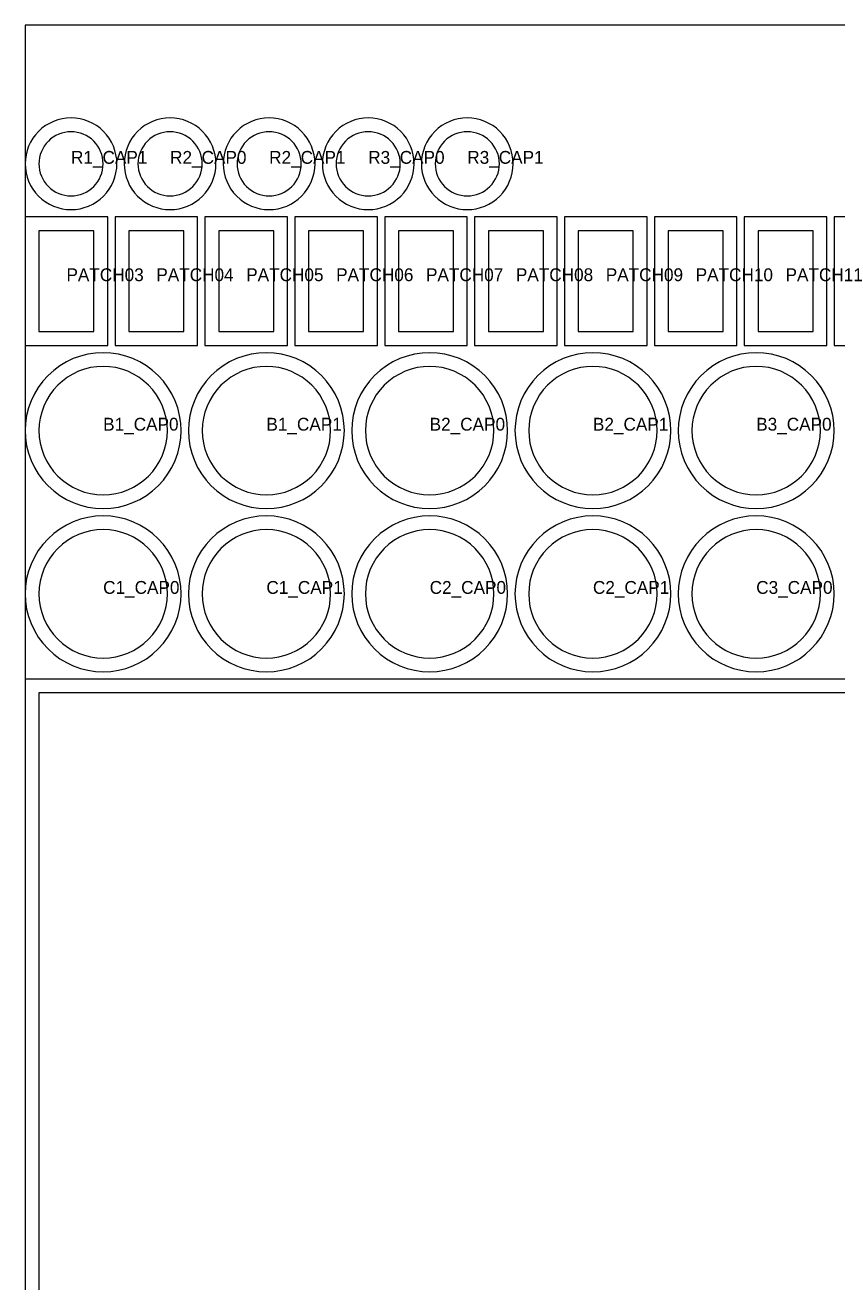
# Model space of a CAD drawing. Header units: millimetres. Extents: x 0 to 8220, y 0 to 2743.
# Drawn here: x 0 to 886, y 1372 to 2743 of the extents above; entities that cross this region are included whole.
import ezdxf

# ---------------------------------------------------------------- set-up
doc = ezdxf.new("R2010")
doc.units = ezdxf.units.MM
for name, color, linetype in [('FABRIC_CUT', 7, 'Continuous'), ('PART_IDS', 7, 'Continuous'), ('SEAM_REFERENCE', 7, 'Continuous'), ('STOCK_DO_NOT_CUT', 7, 'Continuous')]:
    doc.layers.add(name, color=color, linetype=linetype)

msp = doc.modelspace()

# ---------------------------------------------------------------- linework, layer by layer
at = {"layer": 'FABRIC_CUT'}
for points in [[(100, 2592), (99.8, 2596.9), (99, 2601.8), (97.8, 2606.5), (96.2, 2611.1), (94.1, 2615.6), (91.6, 2619.8), (88.7, 2623.7), (85.4, 2627.4), (81.7, 2630.7), (77.8, 2633.6), (73.6, 2636.1), (69.1, 2638.2), (64.5, 2639.8), (59.8, 2641), (54.9, 2641.8), (50, 2642), (45.1, 2641.8), (40.2, 2641), (35.5, 2639.8), (30.9, 2638.2), (26.4, 2636.1), (22.2, 2633.6), (18.3, 2630.7), (14.6, 2627.4), (11.3, 2623.7), (8.4, 2619.8), (5.9, 2615.6), (3.8, 2611.1), (2.2, 2606.5), (1, 2601.8), (0.2, 2596.9), (0, 2592), (0.2, 2587.1), (1, 2582.2), (2.2, 2577.5), (3.8, 2572.9), (5.9, 2568.4), (8.4, 2564.2), (11.3, 2560.3), (14.6, 2556.6), (18.3, 2553.3), (22.2, 2550.4), (26.4, 2547.9), (30.9, 2545.8), (35.5, 2544.2), (40.2, 2543), (45.1, 2542.2), (50, 2542), (54.9, 2542.2), (59.8, 2543), (64.5, 2544.2), (69.1, 2545.8), (73.6, 2547.9), (77.8, 2550.4), (81.7, 2553.3), (85.4, 2556.6), (88.7, 2560.3), (91.6, 2564.2), (94.1, 2568.4), (96.2, 2572.9), (97.8, 2577.5), (99, 2582.2), (99.8, 2587.1)], [(208, 2592), (207.8, 2596.9), (207, 2601.8), (205.8, 2606.5), (204.2, 2611.1), (202.1, 2615.6), (199.6, 2619.8), (196.7, 2623.7), (193.4, 2627.4), (189.7, 2630.7), (185.8, 2633.6), (181.6, 2636.1), (177.1, 2638.2), (172.5, 2639.8), (167.8, 2641), (162.9, 2641.8), (158, 2642), (153.1, 2641.8), (148.2, 2641), (143.5, 2639.8), (138.9, 2638.2), (134.4, 2636.1), (130.2, 2633.6), (126.3, 2630.7), (122.6, 2627.4), (119.3, 2623.7), (116.4, 2619.8), (113.9, 2615.6), (111.8, 2611.1), (110.2, 2606.5), (109, 2601.8), (108.2, 2596.9), (108, 2592), (108.2, 2587.1), (109, 2582.2), (110.2, 2577.5), (111.8, 2572.9), (113.9, 2568.4), (116.4, 2564.2), (119.3, 2560.3), (122.6, 2556.6), (126.3, 2553.3), (130.2, 2550.4), (134.4, 2547.9), (138.9, 2545.8), (143.5, 2544.2), (148.2, 2543), (153.1, 2542.2), (158, 2542), (162.9, 2542.2), (167.8, 2543), (172.5, 2544.2), (177.1, 2545.8), (181.6, 2547.9), (185.8, 2550.4), (189.7, 2553.3), (193.4, 2556.6), (196.7, 2560.3), (199.6, 2564.2), (202.1, 2568.4), (204.2, 2572.9), (205.8, 2577.5), (207, 2582.2), (207.8, 2587.1)], [(316, 2592), (315.8, 2596.9), (315, 2601.8), (313.8, 2606.5), (312.2, 2611.1), (310.1, 2615.6), (307.6, 2619.8), (304.7, 2623.7), (301.4, 2627.4), (297.7, 2630.7), (293.8, 2633.6), (289.6, 2636.1), (285.1, 2638.2), (280.5, 2639.8), (275.8, 2641), (270.9, 2641.8), (266, 2642), (261.1, 2641.8), (256.2, 2641), (251.5, 2639.8), (246.9, 2638.2), (242.4, 2636.1), (238.2, 2633.6), (234.3, 2630.7), (230.6, 2627.4), (227.3, 2623.7), (224.4, 2619.8), (221.9, 2615.6), (219.8, 2611.1), (218.2, 2606.5), (217, 2601.8), (216.2, 2596.9), (216, 2592), (216.2, 2587.1), (217, 2582.2), (218.2, 2577.5), (219.8, 2572.9), (221.9, 2568.4), (224.4, 2564.2), (227.3, 2560.3), (230.6, 2556.6), (234.3, 2553.3), (238.2, 2550.4), (242.4, 2547.9), (246.9, 2545.8), (251.5, 2544.2), (256.2, 2543), (261.1, 2542.2), (266, 2542), (270.9, 2542.2), (275.8, 2543), (280.5, 2544.2), (285.1, 2545.8), (289.6, 2547.9), (293.8, 2550.4), (297.7, 2553.3), (301.4, 2556.6), (304.7, 2560.3), (307.6, 2564.2), (310.1, 2568.4), (312.2, 2572.9), (313.8, 2577.5), (315, 2582.2), (315.8, 2587.1)], [(424, 2592), (423.8, 2596.9), (423, 2601.8), (421.8, 2606.5), (420.2, 2611.1), (418.1, 2615.6), (415.6, 2619.8), (412.7, 2623.7), (409.4, 2627.4), (405.7, 2630.7), (401.8, 2633.6), (397.6, 2636.1), (393.1, 2638.2), (388.5, 2639.8), (383.8, 2641), (378.9, 2641.8), (374, 2642), (369.1, 2641.8), (364.2, 2641), (359.5, 2639.8), (354.9, 2638.2), (350.4, 2636.1), (346.2, 2633.6), (342.3, 2630.7), (338.6, 2627.4), (335.3, 2623.7), (332.4, 2619.8), (329.9, 2615.6), (327.8, 2611.1), (326.2, 2606.5), (325, 2601.8), (324.2, 2596.9), (324, 2592), (324.2, 2587.1), (325, 2582.2), (326.2, 2577.5), (327.8, 2572.9), (329.9, 2568.4), (332.4, 2564.2), (335.3, 2560.3), (338.6, 2556.6), (342.3, 2553.3), (346.2, 2550.4), (350.4, 2547.9), (354.9, 2545.8), (359.5, 2544.2), (364.2, 2543), (369.1, 2542.2), (374, 2542), (378.9, 2542.2), (383.8, 2543), (388.5, 2544.2), (393.1, 2545.8), (397.6, 2547.9), (401.8, 2550.4), (405.7, 2553.3), (409.4, 2556.6), (412.7, 2560.3), (415.6, 2564.2), (418.1, 2568.4), (420.2, 2572.9), (421.8, 2577.5), (423, 2582.2), (423.8, 2587.1)], [(532, 2592), (531.8, 2596.9), (531, 2601.8), (529.8, 2606.5), (528.2, 2611.1), (526.1, 2615.6), (523.6, 2619.8), (520.7, 2623.7), (517.4, 2627.4), (513.7, 2630.7), (509.8, 2633.6), (505.6, 2636.1), (501.1, 2638.2), (496.5, 2639.8), (491.8, 2641), (486.9, 2641.8), (482, 2642), (477.1, 2641.8), (472.2, 2641), (467.5, 2639.8), (462.9, 2638.2), (458.4, 2636.1), (454.2, 2633.6), (450.3, 2630.7), (446.6, 2627.4), (443.3, 2623.7), (440.4, 2619.8), (437.9, 2615.6), (435.8, 2611.1), (434.2, 2606.5), (433, 2601.8), (432.2, 2596.9), (432, 2592), (432.2, 2587.1), (433, 2582.2), (434.2, 2577.5), (435.8, 2572.9), (437.9, 2568.4), (440.4, 2564.2), (443.3, 2560.3), (446.6, 2556.6), (450.3, 2553.3), (454.2, 2550.4), (458.4, 2547.9), (462.9, 2545.8), (467.5, 2544.2), (472.2, 2543), (477.1, 2542.2), (482, 2542), (486.9, 2542.2), (491.8, 2543), (496.5, 2544.2), (501.1, 2545.8), (505.6, 2547.9), (509.8, 2550.4), (513.7, 2553.3), (517.4, 2556.6), (520.7, 2560.3), (523.6, 2564.2), (526.1, 2568.4), (528.2, 2572.9), (529.8, 2577.5), (531, 2582.2), (531.8, 2587.1)], [(0, 2394), (90, 2394), (90, 2534), (0, 2534)], [(98, 2394), (188, 2394), (188, 2534), (98, 2534)], [(196, 2394), (286, 2394), (286, 2534), (196, 2534)], [(294, 2394), (384, 2394), (384, 2534), (294, 2534)], [(392, 2394), (482, 2394), (482, 2534), (392, 2534)], [(490, 2394), (580, 2394), (580, 2534), (490, 2534)], [(588, 2394), (678, 2394), (678, 2534), (588, 2534)], [(686, 2394), (776, 2394), (776, 2534), (686, 2534)], [(784, 2394), (874, 2394), (874, 2534), (784, 2534)], [(882, 2394), (972, 2394), (972, 2534), (882, 2534)], [(170, 2301), (169.6, 2309.3), (168.4, 2317.6), (166.3, 2325.7), (163.5, 2333.5), (160, 2341.1), (155.7, 2348.2), (150.7, 2354.9), (145.1, 2361.1), (138.9, 2366.7), (132.2, 2371.7), (125.1, 2376), (117.5, 2379.5), (109.7, 2382.3), (101.6, 2384.4), (93.3, 2385.6), (85, 2386), (76.7, 2385.6), (68.4, 2384.4), (60.3, 2382.3), (52.5, 2379.5), (44.9, 2376), (37.8, 2371.7), (31.1, 2366.7), (24.9, 2361.1), (19.3, 2354.9), (14.3, 2348.2), (10, 2341.1), (6.5, 2333.5), (3.7, 2325.7), (1.6, 2317.6), (0.4, 2309.3), (0, 2301), (0.4, 2292.7), (1.6, 2284.4), (3.7, 2276.3), (6.5, 2268.5), (10, 2260.9), (14.3, 2253.8), (19.3, 2247.1), (24.9, 2240.9), (31.1, 2235.3), (37.8, 2230.3), (44.9, 2226), (52.5, 2222.5), (60.3, 2219.7), (68.4, 2217.6), (76.7, 2216.4), (85, 2216), (93.3, 2216.4), (101.6, 2217.6), (109.7, 2219.7), (117.5, 2222.5), (125.1, 2226), (132.2, 2230.3), (138.9, 2235.3), (145.1, 2240.9), (150.7, 2247.1), (155.7, 2253.8), (160, 2260.9), (163.5, 2268.5), (166.3, 2276.3), (168.4, 2284.4), (169.6, 2292.7)], [(348, 2301), (347.6, 2309.3), (346.4, 2317.6), (344.3, 2325.7), (341.5, 2333.5), (338, 2341.1), (333.7, 2348.2), (328.7, 2354.9), (323.1, 2361.1), (316.9, 2366.7), (310.2, 2371.7), (303.1, 2376), (295.5, 2379.5), (287.7, 2382.3), (279.6, 2384.4), (271.3, 2385.6), (263, 2386), (254.7, 2385.6), (246.4, 2384.4), (238.3, 2382.3), (230.5, 2379.5), (222.9, 2376), (215.8, 2371.7), (209.1, 2366.7), (202.9, 2361.1), (197.3, 2354.9), (192.3, 2348.2), (188, 2341.1), (184.5, 2333.5), (181.7, 2325.7), (179.6, 2317.6), (178.4, 2309.3), (178, 2301), (178.4, 2292.7), (179.6, 2284.4), (181.7, 2276.3), (184.5, 2268.5), (188, 2260.9), (192.3, 2253.8), (197.3, 2247.1), (202.9, 2240.9), (209.1, 2235.3), (215.8, 2230.3), (222.9, 2226), (230.5, 2222.5), (238.3, 2219.7), (246.4, 2217.6), (254.7, 2216.4), (263, 2216), (271.3, 2216.4), (279.6, 2217.6), (287.7, 2219.7), (295.5, 2222.5), (303.1, 2226), (310.2, 2230.3), (316.9, 2235.3), (323.1, 2240.9), (328.7, 2247.1), (333.7, 2253.8), (338, 2260.9), (341.5, 2268.5), (344.3, 2276.3), (346.4, 2284.4), (347.6, 2292.7)], [(526, 2301), (525.6, 2309.3), (524.4, 2317.6), (522.3, 2325.7), (519.5, 2333.5), (516, 2341.1), (511.7, 2348.2), (506.7, 2354.9), (501.1, 2361.1), (494.9, 2366.7), (488.2, 2371.7), (481.1, 2376), (473.5, 2379.5), (465.7, 2382.3), (457.6, 2384.4), (449.3, 2385.6), (441, 2386), (432.7, 2385.6), (424.4, 2384.4), (416.3, 2382.3), (408.5, 2379.5), (400.9, 2376), (393.8, 2371.7), (387.1, 2366.7), (380.9, 2361.1), (375.3, 2354.9), (370.3, 2348.2), (366, 2341.1), (362.5, 2333.5), (359.7, 2325.7), (357.6, 2317.6), (356.4, 2309.3), (356, 2301), (356.4, 2292.7), (357.6, 2284.4), (359.7, 2276.3), (362.5, 2268.5), (366, 2260.9), (370.3, 2253.8), (375.3, 2247.1), (380.9, 2240.9), (387.1, 2235.3), (393.8, 2230.3), (400.9, 2226), (408.5, 2222.5), (416.3, 2219.7), (424.4, 2217.6), (432.7, 2216.4), (441, 2216), (449.3, 2216.4), (457.6, 2217.6), (465.7, 2219.7), (473.5, 2222.5), (481.1, 2226), (488.2, 2230.3), (494.9, 2235.3), (501.1, 2240.9), (506.7, 2247.1), (511.7, 2253.8), (516, 2260.9), (519.5, 2268.5), (522.3, 2276.3), (524.4, 2284.4), (525.6, 2292.7)], [(704, 2301), (703.6, 2309.3), (702.4, 2317.6), (700.3, 2325.7), (697.5, 2333.5), (694, 2341.1), (689.7, 2348.2), (684.7, 2354.9), (679.1, 2361.1), (672.9, 2366.7), (666.2, 2371.7), (659.1, 2376), (651.5, 2379.5), (643.7, 2382.3), (635.6, 2384.4), (627.3, 2385.6), (619, 2386), (610.7, 2385.6), (602.4, 2384.4), (594.3, 2382.3), (586.5, 2379.5), (578.9, 2376), (571.8, 2371.7), (565.1, 2366.7), (558.9, 2361.1), (553.3, 2354.9), (548.3, 2348.2), (544, 2341.1), (540.5, 2333.5), (537.7, 2325.7), (535.6, 2317.6), (534.4, 2309.3), (534, 2301), (534.4, 2292.7), (535.6, 2284.4), (537.7, 2276.3), (540.5, 2268.5), (544, 2260.9), (548.3, 2253.8), (553.3, 2247.1), (558.9, 2240.9), (565.1, 2235.3), (571.8, 2230.3), (578.9, 2226), (586.5, 2222.5), (594.3, 2219.7), (602.4, 2217.6), (610.7, 2216.4), (619, 2216), (627.3, 2216.4), (635.6, 2217.6), (643.7, 2219.7), (651.5, 2222.5), (659.1, 2226), (666.2, 2230.3), (672.9, 2235.3), (679.1, 2240.9), (684.7, 2247.1), (689.7, 2253.8), (694, 2260.9), (697.5, 2268.5), (700.3, 2276.3), (702.4, 2284.4), (703.6, 2292.7)], [(882, 2301), (881.6, 2309.3), (880.4, 2317.6), (878.3, 2325.7), (875.5, 2333.5), (872, 2341.1), (867.7, 2348.2), (862.7, 2354.9), (857.1, 2361.1), (850.9, 2366.7), (844.2, 2371.7), (837.1, 2376), (829.5, 2379.5), (821.7, 2382.3), (813.6, 2384.4), (805.3, 2385.6), (797, 2386), (788.7, 2385.6), (780.4, 2384.4), (772.3, 2382.3), (764.5, 2379.5), (756.9, 2376), (749.8, 2371.7), (743.1, 2366.7), (736.9, 2361.1), (731.3, 2354.9), (726.3, 2348.2), (722, 2341.1), (718.5, 2333.5), (715.7, 2325.7), (713.6, 2317.6), (712.4, 2309.3), (712, 2301), (712.4, 2292.7), (713.6, 2284.4), (715.7, 2276.3), (718.5, 2268.5), (722, 2260.9), (726.3, 2253.8), (731.3, 2247.1), (736.9, 2240.9), (743.1, 2235.3), (749.8, 2230.3), (756.9, 2226), (764.5, 2222.5), (772.3, 2219.7), (780.4, 2217.6), (788.7, 2216.4), (797, 2216), (805.3, 2216.4), (813.6, 2217.6), (821.7, 2219.7), (829.5, 2222.5), (837.1, 2226), (844.2, 2230.3), (850.9, 2235.3), (857.1, 2240.9), (862.7, 2247.1), (867.7, 2253.8), (872, 2260.9), (875.5, 2268.5), (878.3, 2276.3), (880.4, 2284.4), (881.6, 2292.7)], [(170, 2123), (169.6, 2131.3), (168.4, 2139.6), (166.3, 2147.7), (163.5, 2155.5), (160, 2163.1), (155.7, 2170.2), (150.7, 2176.9), (145.1, 2183.1), (138.9, 2188.7), (132.2, 2193.7), (125.1, 2198), (117.5, 2201.5), (109.7, 2204.3), (101.6, 2206.4), (93.3, 2207.6), (85, 2208), (76.7, 2207.6), (68.4, 2206.4), (60.3, 2204.3), (52.5, 2201.5), (44.9, 2198), (37.8, 2193.7), (31.1, 2188.7), (24.9, 2183.1), (19.3, 2176.9), (14.3, 2170.2), (10, 2163.1), (6.5, 2155.5), (3.7, 2147.7), (1.6, 2139.6), (0.4, 2131.3), (0, 2123), (0.4, 2114.7), (1.6, 2106.4), (3.7, 2098.3), (6.5, 2090.5), (10, 2082.9), (14.3, 2075.8), (19.3, 2069.1), (24.9, 2062.9), (31.1, 2057.3), (37.8, 2052.3), (44.9, 2048), (52.5, 2044.5), (60.3, 2041.7), (68.4, 2039.6), (76.7, 2038.4), (85, 2038), (93.3, 2038.4), (101.6, 2039.6), (109.7, 2041.7), (117.5, 2044.5), (125.1, 2048), (132.2, 2052.3), (138.9, 2057.3), (145.1, 2062.9), (150.7, 2069.1), (155.7, 2075.8), (160, 2082.9), (163.5, 2090.5), (166.3, 2098.3), (168.4, 2106.4), (169.6, 2114.7)], [(348, 2123), (347.6, 2131.3), (346.4, 2139.6), (344.3, 2147.7), (341.5, 2155.5), (338, 2163.1), (333.7, 2170.2), (328.7, 2176.9), (323.1, 2183.1), (316.9, 2188.7), (310.2, 2193.7), (303.1, 2198), (295.5, 2201.5), (287.7, 2204.3), (279.6, 2206.4), (271.3, 2207.6), (263, 2208), (254.7, 2207.6), (246.4, 2206.4), (238.3, 2204.3), (230.5, 2201.5), (222.9, 2198), (215.8, 2193.7), (209.1, 2188.7), (202.9, 2183.1), (197.3, 2176.9), (192.3, 2170.2), (188, 2163.1), (184.5, 2155.5), (181.7, 2147.7), (179.6, 2139.6), (178.4, 2131.3), (178, 2123), (178.4, 2114.7), (179.6, 2106.4), (181.7, 2098.3), (184.5, 2090.5), (188, 2082.9), (192.3, 2075.8), (197.3, 2069.1), (202.9, 2062.9), (209.1, 2057.3), (215.8, 2052.3), (222.9, 2048), (230.5, 2044.5), (238.3, 2041.7), (246.4, 2039.6), (254.7, 2038.4), (263, 2038), (271.3, 2038.4), (279.6, 2039.6), (287.7, 2041.7), (295.5, 2044.5), (303.1, 2048), (310.2, 2052.3), (316.9, 2057.3), (323.1, 2062.9), (328.7, 2069.1), (333.7, 2075.8), (338, 2082.9), (341.5, 2090.5), (344.3, 2098.3), (346.4, 2106.4), (347.6, 2114.7)], [(526, 2123), (525.6, 2131.3), (524.4, 2139.6), (522.3, 2147.7), (519.5, 2155.5), (516, 2163.1), (511.7, 2170.2), (506.7, 2176.9), (501.1, 2183.1), (494.9, 2188.7), (488.2, 2193.7), (481.1, 2198), (473.5, 2201.5), (465.7, 2204.3), (457.6, 2206.4), (449.3, 2207.6), (441, 2208), (432.7, 2207.6), (424.4, 2206.4), (416.3, 2204.3), (408.5, 2201.5), (400.9, 2198), (393.8, 2193.7), (387.1, 2188.7), (380.9, 2183.1), (375.3, 2176.9), (370.3, 2170.2), (366, 2163.1), (362.5, 2155.5), (359.7, 2147.7), (357.6, 2139.6), (356.4, 2131.3), (356, 2123), (356.4, 2114.7), (357.6, 2106.4), (359.7, 2098.3), (362.5, 2090.5), (366, 2082.9), (370.3, 2075.8), (375.3, 2069.1), (380.9, 2062.9), (387.1, 2057.3), (393.8, 2052.3), (400.9, 2048), (408.5, 2044.5), (416.3, 2041.7), (424.4, 2039.6), (432.7, 2038.4), (441, 2038), (449.3, 2038.4), (457.6, 2039.6), (465.7, 2041.7), (473.5, 2044.5), (481.1, 2048), (488.2, 2052.3), (494.9, 2057.3), (501.1, 2062.9), (506.7, 2069.1), (511.7, 2075.8), (516, 2082.9), (519.5, 2090.5), (522.3, 2098.3), (524.4, 2106.4), (525.6, 2114.7)], [(704, 2123), (703.6, 2131.3), (702.4, 2139.6), (700.3, 2147.7), (697.5, 2155.5), (694, 2163.1), (689.7, 2170.2), (684.7, 2176.9), (679.1, 2183.1), (672.9, 2188.7), (666.2, 2193.7), (659.1, 2198), (651.5, 2201.5), (643.7, 2204.3), (635.6, 2206.4), (627.3, 2207.6), (619, 2208), (610.7, 2207.6), (602.4, 2206.4), (594.3, 2204.3), (586.5, 2201.5), (578.9, 2198), (571.8, 2193.7), (565.1, 2188.7), (558.9, 2183.1), (553.3, 2176.9), (548.3, 2170.2), (544, 2163.1), (540.5, 2155.5), (537.7, 2147.7), (535.6, 2139.6), (534.4, 2131.3), (534, 2123), (534.4, 2114.7), (535.6, 2106.4), (537.7, 2098.3), (540.5, 2090.5), (544, 2082.9), (548.3, 2075.8), (553.3, 2069.1), (558.9, 2062.9), (565.1, 2057.3), (571.8, 2052.3), (578.9, 2048), (586.5, 2044.5), (594.3, 2041.7), (602.4, 2039.6), (610.7, 2038.4), (619, 2038), (627.3, 2038.4), (635.6, 2039.6), (643.7, 2041.7), (651.5, 2044.5), (659.1, 2048), (666.2, 2052.3), (672.9, 2057.3), (679.1, 2062.9), (684.7, 2069.1), (689.7, 2075.8), (694, 2082.9), (697.5, 2090.5), (700.3, 2098.3), (702.4, 2106.4), (703.6, 2114.7)], [(882, 2123), (881.6, 2131.3), (880.4, 2139.6), (878.3, 2147.7), (875.5, 2155.5), (872, 2163.1), (867.7, 2170.2), (862.7, 2176.9), (857.1, 2183.1), (850.9, 2188.7), (844.2, 2193.7), (837.1, 2198), (829.5, 2201.5), (821.7, 2204.3), (813.6, 2206.4), (805.3, 2207.6), (797, 2208), (788.7, 2207.6), (780.4, 2206.4), (772.3, 2204.3), (764.5, 2201.5), (756.9, 2198), (749.8, 2193.7), (743.1, 2188.7), (736.9, 2183.1), (731.3, 2176.9), (726.3, 2170.2), (722, 2163.1), (718.5, 2155.5), (715.7, 2147.7), (713.6, 2139.6), (712.4, 2131.3), (712, 2123), (712.4, 2114.7), (713.6, 2106.4), (715.7, 2098.3), (718.5, 2090.5), (722, 2082.9), (726.3, 2075.8), (731.3, 2069.1), (736.9, 2062.9), (743.1, 2057.3), (749.8, 2052.3), (756.9, 2048), (764.5, 2044.5), (772.3, 2041.7), (780.4, 2039.6), (788.7, 2038.4), (797, 2038), (805.3, 2038.4), (813.6, 2039.6), (821.7, 2041.7), (829.5, 2044.5), (837.1, 2048), (844.2, 2052.3), (850.9, 2057.3), (857.1, 2062.9), (862.7, 2069.1), (867.7, 2075.8), (872, 2082.9), (875.5, 2090.5), (878.3, 2098.3), (880.4, 2106.4), (881.6, 2114.7)], [(0, 0), (1030, 0), (1030, 2030), (0, 2030)]]:
    msp.add_lwpolyline(points, close=True, dxfattribs=at)
at = {"layer": 'SEAM_REFERENCE'}
for points in [[(85, 2592), (84.8, 2595.4), (84.3, 2598.8), (83.5, 2602.2), (82.3, 2605.4), (80.9, 2608.5), (79.1, 2611.4), (77.1, 2614.2), (74.7, 2616.7), (72.2, 2619.1), (69.4, 2621.1), (66.5, 2622.9), (63.4, 2624.3), (60.2, 2625.5), (56.8, 2626.3), (53.4, 2626.8), (50, 2627), (46.6, 2626.8), (43.2, 2626.3), (39.8, 2625.5), (36.6, 2624.3), (33.5, 2622.9), (30.6, 2621.1), (27.8, 2619.1), (25.3, 2616.7), (22.9, 2614.2), (20.9, 2611.4), (19.1, 2608.5), (17.7, 2605.4), (16.5, 2602.2), (15.7, 2598.8), (15.2, 2595.4), (15, 2592), (15.2, 2588.6), (15.7, 2585.2), (16.5, 2581.8), (17.7, 2578.6), (19.1, 2575.5), (20.9, 2572.6), (22.9, 2569.8), (25.3, 2567.3), (27.8, 2564.9), (30.6, 2562.9), (33.5, 2561.1), (36.6, 2559.7), (39.8, 2558.5), (43.2, 2557.7), (46.6, 2557.2), (50, 2557), (53.4, 2557.2), (56.8, 2557.7), (60.2, 2558.5), (63.4, 2559.7), (66.5, 2561.1), (69.4, 2562.9), (72.2, 2564.9), (74.7, 2567.3), (77.1, 2569.8), (79.1, 2572.6), (80.9, 2575.5), (82.3, 2578.6), (83.5, 2581.8), (84.3, 2585.2), (84.8, 2588.6)], [(193, 2592), (192.8, 2595.4), (192.3, 2598.8), (191.5, 2602.2), (190.3, 2605.4), (188.9, 2608.5), (187.1, 2611.4), (185.1, 2614.2), (182.7, 2616.7), (180.2, 2619.1), (177.4, 2621.1), (174.5, 2622.9), (171.4, 2624.3), (168.2, 2625.5), (164.8, 2626.3), (161.4, 2626.8), (158, 2627), (154.6, 2626.8), (151.2, 2626.3), (147.8, 2625.5), (144.6, 2624.3), (141.5, 2622.9), (138.6, 2621.1), (135.8, 2619.1), (133.3, 2616.7), (130.9, 2614.2), (128.9, 2611.4), (127.1, 2608.5), (125.7, 2605.4), (124.5, 2602.2), (123.7, 2598.8), (123.2, 2595.4), (123, 2592), (123.2, 2588.6), (123.7, 2585.2), (124.5, 2581.8), (125.7, 2578.6), (127.1, 2575.5), (128.9, 2572.6), (130.9, 2569.8), (133.3, 2567.3), (135.8, 2564.9), (138.6, 2562.9), (141.5, 2561.1), (144.6, 2559.7), (147.8, 2558.5), (151.2, 2557.7), (154.6, 2557.2), (158, 2557), (161.4, 2557.2), (164.8, 2557.7), (168.2, 2558.5), (171.4, 2559.7), (174.5, 2561.1), (177.4, 2562.9), (180.2, 2564.9), (182.7, 2567.3), (185.1, 2569.8), (187.1, 2572.6), (188.9, 2575.5), (190.3, 2578.6), (191.5, 2581.8), (192.3, 2585.2), (192.8, 2588.6)], [(301, 2592), (300.8, 2595.4), (300.3, 2598.8), (299.5, 2602.2), (298.3, 2605.4), (296.9, 2608.5), (295.1, 2611.4), (293.1, 2614.2), (290.7, 2616.7), (288.2, 2619.1), (285.4, 2621.1), (282.5, 2622.9), (279.4, 2624.3), (276.2, 2625.5), (272.8, 2626.3), (269.4, 2626.8), (266, 2627), (262.6, 2626.8), (259.2, 2626.3), (255.8, 2625.5), (252.6, 2624.3), (249.5, 2622.9), (246.6, 2621.1), (243.8, 2619.1), (241.3, 2616.7), (238.9, 2614.2), (236.9, 2611.4), (235.1, 2608.5), (233.7, 2605.4), (232.5, 2602.2), (231.7, 2598.8), (231.2, 2595.4), (231, 2592), (231.2, 2588.6), (231.7, 2585.2), (232.5, 2581.8), (233.7, 2578.6), (235.1, 2575.5), (236.9, 2572.6), (238.9, 2569.8), (241.3, 2567.3), (243.8, 2564.9), (246.6, 2562.9), (249.5, 2561.1), (252.6, 2559.7), (255.8, 2558.5), (259.2, 2557.7), (262.6, 2557.2), (266, 2557), (269.4, 2557.2), (272.8, 2557.7), (276.2, 2558.5), (279.4, 2559.7), (282.5, 2561.1), (285.4, 2562.9), (288.2, 2564.9), (290.7, 2567.3), (293.1, 2569.8), (295.1, 2572.6), (296.9, 2575.5), (298.3, 2578.6), (299.5, 2581.8), (300.3, 2585.2), (300.8, 2588.6)], [(409, 2592), (408.8, 2595.4), (408.3, 2598.8), (407.5, 2602.2), (406.3, 2605.4), (404.9, 2608.5), (403.1, 2611.4), (401.1, 2614.2), (398.7, 2616.7), (396.2, 2619.1), (393.4, 2621.1), (390.5, 2622.9), (387.4, 2624.3), (384.2, 2625.5), (380.8, 2626.3), (377.4, 2626.8), (374, 2627), (370.6, 2626.8), (367.2, 2626.3), (363.8, 2625.5), (360.6, 2624.3), (357.5, 2622.9), (354.6, 2621.1), (351.8, 2619.1), (349.3, 2616.7), (346.9, 2614.2), (344.9, 2611.4), (343.1, 2608.5), (341.7, 2605.4), (340.5, 2602.2), (339.7, 2598.8), (339.2, 2595.4), (339, 2592), (339.2, 2588.6), (339.7, 2585.2), (340.5, 2581.8), (341.7, 2578.6), (343.1, 2575.5), (344.9, 2572.6), (346.9, 2569.8), (349.3, 2567.3), (351.8, 2564.9), (354.6, 2562.9), (357.5, 2561.1), (360.6, 2559.7), (363.8, 2558.5), (367.2, 2557.7), (370.6, 2557.2), (374, 2557), (377.4, 2557.2), (380.8, 2557.7), (384.2, 2558.5), (387.4, 2559.7), (390.5, 2561.1), (393.4, 2562.9), (396.2, 2564.9), (398.7, 2567.3), (401.1, 2569.8), (403.1, 2572.6), (404.9, 2575.5), (406.3, 2578.6), (407.5, 2581.8), (408.3, 2585.2), (408.8, 2588.6)], [(517, 2592), (516.8, 2595.4), (516.3, 2598.8), (515.5, 2602.2), (514.3, 2605.4), (512.9, 2608.5), (511.1, 2611.4), (509.1, 2614.2), (506.7, 2616.7), (504.2, 2619.1), (501.4, 2621.1), (498.5, 2622.9), (495.4, 2624.3), (492.2, 2625.5), (488.8, 2626.3), (485.4, 2626.8), (482, 2627), (478.6, 2626.8), (475.2, 2626.3), (471.8, 2625.5), (468.6, 2624.3), (465.5, 2622.9), (462.6, 2621.1), (459.8, 2619.1), (457.3, 2616.7), (454.9, 2614.2), (452.9, 2611.4), (451.1, 2608.5), (449.7, 2605.4), (448.5, 2602.2), (447.7, 2598.8), (447.2, 2595.4), (447, 2592), (447.2, 2588.6), (447.7, 2585.2), (448.5, 2581.8), (449.7, 2578.6), (451.1, 2575.5), (452.9, 2572.6), (454.9, 2569.8), (457.3, 2567.3), (459.8, 2564.9), (462.6, 2562.9), (465.5, 2561.1), (468.6, 2559.7), (471.8, 2558.5), (475.2, 2557.7), (478.6, 2557.2), (482, 2557), (485.4, 2557.2), (488.8, 2557.7), (492.2, 2558.5), (495.4, 2559.7), (498.5, 2561.1), (501.4, 2562.9), (504.2, 2564.9), (506.7, 2567.3), (509.1, 2569.8), (511.1, 2572.6), (512.9, 2575.5), (514.3, 2578.6), (515.5, 2581.8), (516.3, 2585.2), (516.8, 2588.6)], [(15, 2409), (75, 2409), (75, 2519), (15, 2519)], [(113, 2409), (173, 2409), (173, 2519), (113, 2519)], [(211, 2409), (271, 2409), (271, 2519), (211, 2519)], [(309, 2409), (369, 2409), (369, 2519), (309, 2519)], [(407, 2409), (467, 2409), (467, 2519), (407, 2519)], [(505, 2409), (565, 2409), (565, 2519), (505, 2519)], [(603, 2409), (663, 2409), (663, 2519), (603, 2519)], [(701, 2409), (761, 2409), (761, 2519), (701, 2519)], [(799, 2409), (859, 2409), (859, 2519), (799, 2519)], [(155, 2301), (154.7, 2307.9), (153.7, 2314.7), (152, 2321.3), (149.7, 2327.8), (146.7, 2334), (143.2, 2339.9), (139.1, 2345.4), (134.5, 2350.5), (129.4, 2355.1), (123.9, 2359.2), (118, 2362.7), (111.8, 2365.7), (105.3, 2368), (98.7, 2369.7), (91.9, 2370.7), (85, 2371), (78.1, 2370.7), (71.3, 2369.7), (64.7, 2368), (58.2, 2365.7), (52, 2362.7), (46.1, 2359.2), (40.6, 2355.1), (35.5, 2350.5), (30.9, 2345.4), (26.8, 2339.9), (23.3, 2334), (20.3, 2327.8), (18, 2321.3), (16.3, 2314.7), (15.3, 2307.9), (15, 2301), (15.3, 2294.1), (16.3, 2287.3), (18, 2280.7), (20.3, 2274.2), (23.3, 2268), (26.8, 2262.1), (30.9, 2256.6), (35.5, 2251.5), (40.6, 2246.9), (46.1, 2242.8), (52, 2239.3), (58.2, 2236.3), (64.7, 2234), (71.3, 2232.3), (78.1, 2231.3), (85, 2231), (91.9, 2231.3), (98.7, 2232.3), (105.3, 2234), (111.8, 2236.3), (118, 2239.3), (123.9, 2242.8), (129.4, 2246.9), (134.5, 2251.5), (139.1, 2256.6), (143.2, 2262.1), (146.7, 2268), (149.7, 2274.2), (152, 2280.7), (153.7, 2287.3), (154.7, 2294.1)], [(333, 2301), (332.7, 2307.9), (331.7, 2314.7), (330, 2321.3), (327.7, 2327.8), (324.7, 2334), (321.2, 2339.9), (317.1, 2345.4), (312.5, 2350.5), (307.4, 2355.1), (301.9, 2359.2), (296, 2362.7), (289.8, 2365.7), (283.3, 2368), (276.7, 2369.7), (269.9, 2370.7), (263, 2371), (256.1, 2370.7), (249.3, 2369.7), (242.7, 2368), (236.2, 2365.7), (230, 2362.7), (224.1, 2359.2), (218.6, 2355.1), (213.5, 2350.5), (208.9, 2345.4), (204.8, 2339.9), (201.3, 2334), (198.3, 2327.8), (196, 2321.3), (194.3, 2314.7), (193.3, 2307.9), (193, 2301), (193.3, 2294.1), (194.3, 2287.3), (196, 2280.7), (198.3, 2274.2), (201.3, 2268), (204.8, 2262.1), (208.9, 2256.6), (213.5, 2251.5), (218.6, 2246.9), (224.1, 2242.8), (230, 2239.3), (236.2, 2236.3), (242.7, 2234), (249.3, 2232.3), (256.1, 2231.3), (263, 2231), (269.9, 2231.3), (276.7, 2232.3), (283.3, 2234), (289.8, 2236.3), (296, 2239.3), (301.9, 2242.8), (307.4, 2246.9), (312.5, 2251.5), (317.1, 2256.6), (321.2, 2262.1), (324.7, 2268), (327.7, 2274.2), (330, 2280.7), (331.7, 2287.3), (332.7, 2294.1)], [(511, 2301), (510.7, 2307.9), (509.7, 2314.7), (508, 2321.3), (505.7, 2327.8), (502.7, 2334), (499.2, 2339.9), (495.1, 2345.4), (490.5, 2350.5), (485.4, 2355.1), (479.9, 2359.2), (474, 2362.7), (467.8, 2365.7), (461.3, 2368), (454.7, 2369.7), (447.9, 2370.7), (441, 2371), (434.1, 2370.7), (427.3, 2369.7), (420.7, 2368), (414.2, 2365.7), (408, 2362.7), (402.1, 2359.2), (396.6, 2355.1), (391.5, 2350.5), (386.9, 2345.4), (382.8, 2339.9), (379.3, 2334), (376.3, 2327.8), (374, 2321.3), (372.3, 2314.7), (371.3, 2307.9), (371, 2301), (371.3, 2294.1), (372.3, 2287.3), (374, 2280.7), (376.3, 2274.2), (379.3, 2268), (382.8, 2262.1), (386.9, 2256.6), (391.5, 2251.5), (396.6, 2246.9), (402.1, 2242.8), (408, 2239.3), (414.2, 2236.3), (420.7, 2234), (427.3, 2232.3), (434.1, 2231.3), (441, 2231), (447.9, 2231.3), (454.7, 2232.3), (461.3, 2234), (467.8, 2236.3), (474, 2239.3), (479.9, 2242.8), (485.4, 2246.9), (490.5, 2251.5), (495.1, 2256.6), (499.2, 2262.1), (502.7, 2268), (505.7, 2274.2), (508, 2280.7), (509.7, 2287.3), (510.7, 2294.1)], [(689, 2301), (688.7, 2307.9), (687.7, 2314.7), (686, 2321.3), (683.7, 2327.8), (680.7, 2334), (677.2, 2339.9), (673.1, 2345.4), (668.5, 2350.5), (663.4, 2355.1), (657.9, 2359.2), (652, 2362.7), (645.8, 2365.7), (639.3, 2368), (632.7, 2369.7), (625.9, 2370.7), (619, 2371), (612.1, 2370.7), (605.3, 2369.7), (598.7, 2368), (592.2, 2365.7), (586, 2362.7), (580.1, 2359.2), (574.6, 2355.1), (569.5, 2350.5), (564.9, 2345.4), (560.8, 2339.9), (557.3, 2334), (554.3, 2327.8), (552, 2321.3), (550.3, 2314.7), (549.3, 2307.9), (549, 2301), (549.3, 2294.1), (550.3, 2287.3), (552, 2280.7), (554.3, 2274.2), (557.3, 2268), (560.8, 2262.1), (564.9, 2256.6), (569.5, 2251.5), (574.6, 2246.9), (580.1, 2242.8), (586, 2239.3), (592.2, 2236.3), (598.7, 2234), (605.3, 2232.3), (612.1, 2231.3), (619, 2231), (625.9, 2231.3), (632.7, 2232.3), (639.3, 2234), (645.8, 2236.3), (652, 2239.3), (657.9, 2242.8), (663.4, 2246.9), (668.5, 2251.5), (673.1, 2256.6), (677.2, 2262.1), (680.7, 2268), (683.7, 2274.2), (686, 2280.7), (687.7, 2287.3), (688.7, 2294.1)], [(867, 2301), (866.7, 2307.9), (865.7, 2314.7), (864, 2321.3), (861.7, 2327.8), (858.7, 2334), (855.2, 2339.9), (851.1, 2345.4), (846.5, 2350.5), (841.4, 2355.1), (835.9, 2359.2), (830, 2362.7), (823.8, 2365.7), (817.3, 2368), (810.7, 2369.7), (803.9, 2370.7), (797, 2371), (790.1, 2370.7), (783.3, 2369.7), (776.7, 2368), (770.2, 2365.7), (764, 2362.7), (758.1, 2359.2), (752.6, 2355.1), (747.5, 2350.5), (742.9, 2345.4), (738.8, 2339.9), (735.3, 2334), (732.3, 2327.8), (730, 2321.3), (728.3, 2314.7), (727.3, 2307.9), (727, 2301), (727.3, 2294.1), (728.3, 2287.3), (730, 2280.7), (732.3, 2274.2), (735.3, 2268), (738.8, 2262.1), (742.9, 2256.6), (747.5, 2251.5), (752.6, 2246.9), (758.1, 2242.8), (764, 2239.3), (770.2, 2236.3), (776.7, 2234), (783.3, 2232.3), (790.1, 2231.3), (797, 2231), (803.9, 2231.3), (810.7, 2232.3), (817.3, 2234), (823.8, 2236.3), (830, 2239.3), (835.9, 2242.8), (841.4, 2246.9), (846.5, 2251.5), (851.1, 2256.6), (855.2, 2262.1), (858.7, 2268), (861.7, 2274.2), (864, 2280.7), (865.7, 2287.3), (866.7, 2294.1)], [(155, 2123), (154.7, 2129.9), (153.7, 2136.7), (152, 2143.3), (149.7, 2149.8), (146.7, 2156), (143.2, 2161.9), (139.1, 2167.4), (134.5, 2172.5), (129.4, 2177.1), (123.9, 2181.2), (118, 2184.7), (111.8, 2187.7), (105.3, 2190), (98.7, 2191.7), (91.9, 2192.7), (85, 2193), (78.1, 2192.7), (71.3, 2191.7), (64.7, 2190), (58.2, 2187.7), (52, 2184.7), (46.1, 2181.2), (40.6, 2177.1), (35.5, 2172.5), (30.9, 2167.4), (26.8, 2161.9), (23.3, 2156), (20.3, 2149.8), (18, 2143.3), (16.3, 2136.7), (15.3, 2129.9), (15, 2123), (15.3, 2116.1), (16.3, 2109.3), (18, 2102.7), (20.3, 2096.2), (23.3, 2090), (26.8, 2084.1), (30.9, 2078.6), (35.5, 2073.5), (40.6, 2068.9), (46.1, 2064.8), (52, 2061.3), (58.2, 2058.3), (64.7, 2056), (71.3, 2054.3), (78.1, 2053.3), (85, 2053), (91.9, 2053.3), (98.7, 2054.3), (105.3, 2056), (111.8, 2058.3), (118, 2061.3), (123.9, 2064.8), (129.4, 2068.9), (134.5, 2073.5), (139.1, 2078.6), (143.2, 2084.1), (146.7, 2090), (149.7, 2096.2), (152, 2102.7), (153.7, 2109.3), (154.7, 2116.1)], [(333, 2123), (332.7, 2129.9), (331.7, 2136.7), (330, 2143.3), (327.7, 2149.8), (324.7, 2156), (321.2, 2161.9), (317.1, 2167.4), (312.5, 2172.5), (307.4, 2177.1), (301.9, 2181.2), (296, 2184.7), (289.8, 2187.7), (283.3, 2190), (276.7, 2191.7), (269.9, 2192.7), (263, 2193), (256.1, 2192.7), (249.3, 2191.7), (242.7, 2190), (236.2, 2187.7), (230, 2184.7), (224.1, 2181.2), (218.6, 2177.1), (213.5, 2172.5), (208.9, 2167.4), (204.8, 2161.9), (201.3, 2156), (198.3, 2149.8), (196, 2143.3), (194.3, 2136.7), (193.3, 2129.9), (193, 2123), (193.3, 2116.1), (194.3, 2109.3), (196, 2102.7), (198.3, 2096.2), (201.3, 2090), (204.8, 2084.1), (208.9, 2078.6), (213.5, 2073.5), (218.6, 2068.9), (224.1, 2064.8), (230, 2061.3), (236.2, 2058.3), (242.7, 2056), (249.3, 2054.3), (256.1, 2053.3), (263, 2053), (269.9, 2053.3), (276.7, 2054.3), (283.3, 2056), (289.8, 2058.3), (296, 2061.3), (301.9, 2064.8), (307.4, 2068.9), (312.5, 2073.5), (317.1, 2078.6), (321.2, 2084.1), (324.7, 2090), (327.7, 2096.2), (330, 2102.7), (331.7, 2109.3), (332.7, 2116.1)], [(511, 2123), (510.7, 2129.9), (509.7, 2136.7), (508, 2143.3), (505.7, 2149.8), (502.7, 2156), (499.2, 2161.9), (495.1, 2167.4), (490.5, 2172.5), (485.4, 2177.1), (479.9, 2181.2), (474, 2184.7), (467.8, 2187.7), (461.3, 2190), (454.7, 2191.7), (447.9, 2192.7), (441, 2193), (434.1, 2192.7), (427.3, 2191.7), (420.7, 2190), (414.2, 2187.7), (408, 2184.7), (402.1, 2181.2), (396.6, 2177.1), (391.5, 2172.5), (386.9, 2167.4), (382.8, 2161.9), (379.3, 2156), (376.3, 2149.8), (374, 2143.3), (372.3, 2136.7), (371.3, 2129.9), (371, 2123), (371.3, 2116.1), (372.3, 2109.3), (374, 2102.7), (376.3, 2096.2), (379.3, 2090), (382.8, 2084.1), (386.9, 2078.6), (391.5, 2073.5), (396.6, 2068.9), (402.1, 2064.8), (408, 2061.3), (414.2, 2058.3), (420.7, 2056), (427.3, 2054.3), (434.1, 2053.3), (441, 2053), (447.9, 2053.3), (454.7, 2054.3), (461.3, 2056), (467.8, 2058.3), (474, 2061.3), (479.9, 2064.8), (485.4, 2068.9), (490.5, 2073.5), (495.1, 2078.6), (499.2, 2084.1), (502.7, 2090), (505.7, 2096.2), (508, 2102.7), (509.7, 2109.3), (510.7, 2116.1)], [(689, 2123), (688.7, 2129.9), (687.7, 2136.7), (686, 2143.3), (683.7, 2149.8), (680.7, 2156), (677.2, 2161.9), (673.1, 2167.4), (668.5, 2172.5), (663.4, 2177.1), (657.9, 2181.2), (652, 2184.7), (645.8, 2187.7), (639.3, 2190), (632.7, 2191.7), (625.9, 2192.7), (619, 2193), (612.1, 2192.7), (605.3, 2191.7), (598.7, 2190), (592.2, 2187.7), (586, 2184.7), (580.1, 2181.2), (574.6, 2177.1), (569.5, 2172.5), (564.9, 2167.4), (560.8, 2161.9), (557.3, 2156), (554.3, 2149.8), (552, 2143.3), (550.3, 2136.7), (549.3, 2129.9), (549, 2123), (549.3, 2116.1), (550.3, 2109.3), (552, 2102.7), (554.3, 2096.2), (557.3, 2090), (560.8, 2084.1), (564.9, 2078.6), (569.5, 2073.5), (574.6, 2068.9), (580.1, 2064.8), (586, 2061.3), (592.2, 2058.3), (598.7, 2056), (605.3, 2054.3), (612.1, 2053.3), (619, 2053), (625.9, 2053.3), (632.7, 2054.3), (639.3, 2056), (645.8, 2058.3), (652, 2061.3), (657.9, 2064.8), (663.4, 2068.9), (668.5, 2073.5), (673.1, 2078.6), (677.2, 2084.1), (680.7, 2090), (683.7, 2096.2), (686, 2102.7), (687.7, 2109.3), (688.7, 2116.1)], [(867, 2123), (866.7, 2129.9), (865.7, 2136.7), (864, 2143.3), (861.7, 2149.8), (858.7, 2156), (855.2, 2161.9), (851.1, 2167.4), (846.5, 2172.5), (841.4, 2177.1), (835.9, 2181.2), (830, 2184.7), (823.8, 2187.7), (817.3, 2190), (810.7, 2191.7), (803.9, 2192.7), (797, 2193), (790.1, 2192.7), (783.3, 2191.7), (776.7, 2190), (770.2, 2187.7), (764, 2184.7), (758.1, 2181.2), (752.6, 2177.1), (747.5, 2172.5), (742.9, 2167.4), (738.8, 2161.9), (735.3, 2156), (732.3, 2149.8), (730, 2143.3), (728.3, 2136.7), (727.3, 2129.9), (727, 2123), (727.3, 2116.1), (728.3, 2109.3), (730, 2102.7), (732.3, 2096.2), (735.3, 2090), (738.8, 2084.1), (742.9, 2078.6), (747.5, 2073.5), (752.6, 2068.9), (758.1, 2064.8), (764, 2061.3), (770.2, 2058.3), (776.7, 2056), (783.3, 2054.3), (790.1, 2053.3), (797, 2053), (803.9, 2053.3), (810.7, 2054.3), (817.3, 2056), (823.8, 2058.3), (830, 2061.3), (835.9, 2064.8), (841.4, 2068.9), (846.5, 2073.5), (851.1, 2078.6), (855.2, 2084.1), (858.7, 2090), (861.7, 2096.2), (864, 2102.7), (865.7, 2109.3), (866.7, 2116.1)], [(15, 15), (1015, 15), (1015, 2015), (15, 2015)]]:
    msp.add_lwpolyline(points, close=True, dxfattribs=at)
at = {"layer": 'STOCK_DO_NOT_CUT'}
msp.add_lwpolyline([(0, 0), (1524, 0), (1524, 2743.2), (0, 2743.2)], close=True, dxfattribs=at)

# ---------------------------------------------------------------- texts
at = {"layer": 'PART_IDS'}
for s, p in [('R1_CAP1', (50, 2592)), ('R2_CAP0', (158, 2592)), ('R2_CAP1', (266, 2592)), ('R3_CAP0', (374, 2592)), ('R3_CAP1', (482, 2592)), ('PATCH03', (45, 2464)), ('PATCH04', (143, 2464)), ('PATCH05', (241, 2464)), ('PATCH06', (339, 2464)), ('PATCH07', (437, 2464)), ('PATCH08', (535, 2464)), ('PATCH09', (633, 2464)), ('PATCH10', (731, 2464)), ('PATCH11', (829, 2464)), ('B1_CAP0', (85, 2301)), ('B1_CAP1', (263, 2301)), ('B2_CAP0', (441, 2301)), ('B2_CAP1', (619, 2301)), ('B3_CAP0', (797, 2301)), ('C1_CAP0', (85, 2123)), ('C1_CAP1', (263, 2123)), ('C2_CAP0', (441, 2123)), ('C2_CAP1', (619, 2123)), ('C3_CAP0', (797, 2123))]:
    msp.add_text(s, height=14, dxfattribs=at).set_placement(p)

doc.saveas('drawing.dxf')
